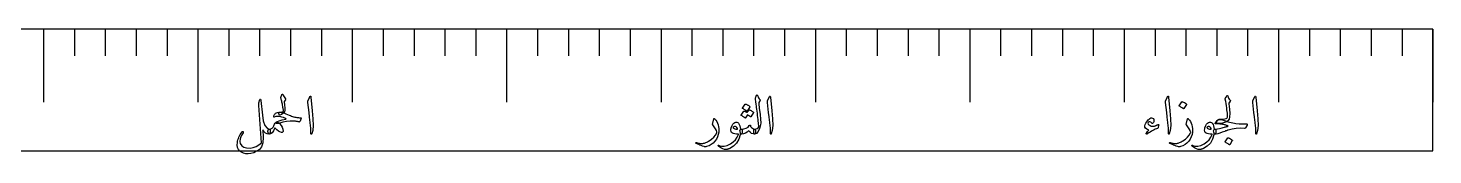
# Model space of a CAD drawing. Header units: millimetres. Extents: x 0 to 128, y 0 to 6.
# Drawn here: x 63.4 to 128.2, y -0.1 to 5.6 of the extents above; entities that cross this region are included whole.
import ezdxf

# ---------------------------------------------------------------- set-up
doc = ezdxf.new("R2010")
doc.units = ezdxf.units.MM
for name, color, linetype in [('CUT_OUTER', 1, 'Continuous'), ('ENGRAVE', 7, 'Continuous'), ('ENGRAVE_FINE', 8, 'Continuous'), ('TEXT', 5, 'Continuous')]:
    doc.layers.add(name, color=color, linetype=linetype)

msp = doc.modelspace()

# ---------------------------------------------------------------- linework, layer by layer
at = {"layer": 'CUT_OUTER'}
msp.add_lwpolyline([(0, 0), (128.177, 0), (128.177, 5.6), (0, 5.6)], close=True, dxfattribs=at)
at = {"layer": 'ENGRAVE'}
for points in [[(64.0885, 5.6), (64.0885, 2.24)], [(71.2094, 5.6), (71.2094, 2.24)], [(78.3304, 5.6), (78.3304, 2.24)], [(85.4513, 5.6), (85.4513, 2.24)], [(92.5723, 5.6), (92.5723, 2.24)], [(99.6932, 5.6), (99.6932, 2.24)], [(106.8142, 5.6), (106.8142, 2.24)], [(113.9351, 5.6), (113.9351, 2.24)], [(121.056, 5.6), (121.056, 2.24)], [(128.177, 5.6), (128.177, 2.24)]]:
    msp.add_lwpolyline(points, dxfattribs=at)
at = {"layer": 'ENGRAVE_FINE'}
for points in [[(65.5127, 5.6), (65.5127, 4.368)], [(66.9369, 5.6), (66.9369, 4.368)], [(68.3611, 5.6), (68.3611, 4.368)], [(69.7852, 5.6), (69.7852, 4.368)], [(72.6336, 5.6), (72.6336, 4.368)], [(74.0578, 5.6), (74.0578, 4.368)], [(75.482, 5.6), (75.482, 4.368)], [(76.9062, 5.6), (76.9062, 4.368)], [(79.7546, 5.6), (79.7546, 4.368)], [(81.1788, 5.6), (81.1788, 4.368)], [(82.6029, 5.6), (82.6029, 4.368)], [(84.0271, 5.6), (84.0271, 4.368)], [(86.8755, 5.6), (86.8755, 4.368)], [(88.2997, 5.6), (88.2997, 4.368)], [(89.7239, 5.6), (89.7239, 4.368)], [(91.1481, 5.6), (91.1481, 4.368)], [(93.9965, 5.6), (93.9965, 4.368)], [(95.4206, 5.6), (95.4206, 4.368)], [(96.8448, 5.6), (96.8448, 4.368)], [(98.269, 5.6), (98.269, 4.368)], [(101.1174, 5.6), (101.1174, 4.368)], [(102.5416, 5.6), (102.5416, 4.368)], [(103.9658, 5.6), (103.9658, 4.368)], [(105.39, 5.6), (105.39, 4.368)], [(108.2383, 5.6), (108.2383, 4.368)], [(109.6625, 5.6), (109.6625, 4.368)], [(111.0867, 5.6), (111.0867, 4.368)], [(112.5109, 5.6), (112.5109, 4.368)], [(115.3593, 5.6), (115.3593, 4.368)], [(116.7835, 5.6), (116.7835, 4.368)], [(118.2077, 5.6), (118.2077, 4.368)], [(119.6318, 5.6), (119.6318, 4.368)], [(122.4802, 5.6), (122.4802, 4.368)], [(123.9044, 5.6), (123.9044, 4.368)], [(125.3286, 5.6), (125.3286, 4.368)], [(126.7528, 5.6), (126.7528, 4.368)]]:
    msp.add_lwpolyline(points, dxfattribs=at)
at = {"layer": 'TEXT'}
for points in [[(75.0645, 2.5345), (75.0694, 2.5454), (75.0737, 2.5553), (75.0776, 2.5643), (75.081, 2.5724), (75.0839, 2.5793), (75.0864, 2.585), (75.0883, 2.5895), (75.0898, 2.5926), (75.0939, 2.5982), (75.0987, 2.6021), (75.1041, 2.6045), (75.1101, 2.6053), (75.1159, 2.6045), (75.1208, 2.6021), (75.1248, 2.5982), (75.1278, 2.5926), (75.1524, 2.5348), (75.1809, 2.4826), (75.2131, 2.4361), (75.2492, 2.3954), (75.2567, 2.3848), (75.2593, 2.3732), (75.2567, 2.3607), (75.2492, 2.3473), (75.1859, 2.2613), (75.2112, 2.0969), (75.2237, 1.9708), (75.2232, 1.8706), (75.2098, 1.7963), (75.1834, 1.7479), (75.1561, 1.7241), (75.1145, 1.698), (75.0587, 1.6697), (74.9887, 1.6392), (74.9498, 1.6921), (74.9419, 1.7321), (74.965, 1.7591), (75.019, 1.7732), (75.06, 1.7789), (75.0968, 1.7859), (75.1295, 1.7941), (75.1581, 1.8036), (75.1587, 1.8149), (75.1578, 1.8311), (75.1555, 1.8522), (75.1518, 1.8782), (75.1468, 1.9092), (75.1407, 1.9455), (75.1335, 1.987), (75.1252, 2.0337), (75.1152, 2.0913), (75.1053, 2.1453), (75.0956, 2.1956), (75.086, 2.2423), (75.0765, 2.2856), (75.0668, 2.3255), (75.0569, 2.3621), (75.0468, 2.3954), (75.0396, 2.4219), (75.0355, 2.4434), (75.0345, 2.4598), (75.0367, 2.4712), (75.0423, 2.4818), (75.0487, 2.4959), (75.0562, 2.5134), (75.0645, 2.5345)], [(74.1819, 1.6417), (74.227, 1.3698), (74.3014, 1.1688), (74.4053, 1.0385), (74.5385, 0.9791), (74.547, 0.9665), (74.5499, 0.9412), (74.547, 0.9032), (74.5385, 0.8526), (74.53, 0.8128), (74.5195, 0.7844), (74.5072, 0.7673), (74.493, 0.7616), (74.4067, 0.7742), (74.3299, 0.8122), (74.2625, 0.8754), (74.2047, 0.9639), (74.2181, 0.6288), (74.1977, 0.3671), (74.1435, 0.1787), (74.0555, 0.0636), (73.9157, -0.0273), (73.7823, -0.0926), (73.6552, -0.1323), (73.5345, -0.1463), (73.4139, -0.1398), (73.3075, -0.1153), (73.2153, -0.0728), (73.1374, -0.0123), (73.0775, 0.0639), (73.0394, 0.1534), (73.0231, 0.2561), (73.0287, 0.3721), (73.0398, 0.4341), (73.0555, 0.4961), (73.0758, 0.558), (73.1007, 0.62), (73.1304, 0.6819), (73.1649, 0.7439), (73.2044, 0.8059), (73.2487, 0.8678), (73.2553, 0.8745), (73.2626, 0.8792), (73.2705, 0.882), (73.279, 0.883), (73.2862, 0.882), (73.2923, 0.8792), (73.2975, 0.8745), (73.3018, 0.8678), (73.3042, 0.8598), (73.3037, 0.8507), (73.3004, 0.8408), (73.2942, 0.8299), (73.2074, 0.6799), (73.157, 0.546), (73.1429, 0.4282), (73.1652, 0.3266), (73.2305, 0.2284), (73.3277, 0.1616), (73.4569, 0.126), (73.6179, 0.1218), (73.7605, 0.1445), (73.8949, 0.1926), (74.021, 0.2659), (74.1389, 0.3645), (74.0175, 2.0843), (74.0148, 2.1254), (74.0144, 2.1602), (74.0161, 2.1886), (74.02, 2.2107), (74.0681, 2.3625), (74.0864, 2.3754), (74.101, 2.3713), (74.1117, 2.3501), (74.1187, 2.3119)], [(76.3543, 2.4561), (76.3785, 2.5028), (76.398, 2.5193), (76.4127, 2.5054), (76.4226, 2.4611), (76.4808, 1.8415), (76.5154, 1.4612), (76.5232, 1.1574), (76.504, 0.9301), (76.458, 0.7793), (76.4497, 0.767), (76.4422, 0.7603), (76.4357, 0.7594), (76.4302, 0.7641), (76.4258, 0.7716), (76.4226, 0.7812), (76.4207, 0.7931), (76.4201, 0.8071), (76.4201, 0.9167), (76.415, 1.0328), (76.4049, 1.1557), (76.3898, 1.2851), (76.3864, 1.3189), (76.3765, 1.4103), (76.3599, 1.5592), (76.3366, 1.7656), (76.281, 2.2234), (76.2797, 2.2477), (76.281, 2.2702), (76.2848, 2.2907), (76.2911, 2.3094)], [(96.4565, 2.1425), (96.4596, 2.1456), (96.464, 2.1475), (96.4697, 2.1481), (96.4767, 2.1475), (96.5016, 2.1382), (96.5257, 2.1279), (96.549, 2.1167), (96.5715, 2.1045), (96.5934, 2.0912), (96.6148, 2.0767), (96.6358, 2.0609), (96.6562, 2.0438), (96.6613, 2.0377), (96.6638, 2.0318), (96.6638, 2.0263), (96.6613, 2.0211), (96.5399, 1.8289), (96.5355, 1.8254), (96.5298, 1.8251), (96.5228, 1.8279), (96.5146, 1.8339), (96.5075, 1.839), (96.4963, 1.8466), (96.481, 1.8567), (96.4615, 1.8693), (96.4376, 1.8845), (96.409, 1.9022), (96.3757, 1.9224), (96.3376, 1.9452), (96.3325, 1.949), (96.33, 1.9528), (96.33, 1.9566), (96.3325, 1.9604)], [(96.9269, 2.4308), (96.9439, 2.472), (96.9572, 2.5047), (96.9667, 2.5289), (96.9724, 2.5446), (96.9768, 2.5545), (96.9825, 2.5616), (96.9894, 2.5659), (96.9977, 2.5673), (97.007, 2.5657), (97.0147, 2.561), (97.0209, 2.5531), (97.0255, 2.542), (97.0465, 2.4878), (97.0716, 2.439), (97.1009, 2.3955), (97.1342, 2.3574), (97.1436, 2.3452), (97.1462, 2.3315), (97.1423, 2.3162), (97.1317, 2.2993), (97.0761, 2.2209), (97.0799, 2.1858), (97.0837, 2.1513), (97.0874, 2.1175), (97.0912, 2.0843), (97.095, 2.0517), (97.0988, 2.0198), (97.1026, 1.9885), (97.1064, 1.9578), (97.1413, 1.6739), (97.1627, 1.452), (97.1704, 1.2921), (97.1646, 1.1941), (97.1168, 1.0162), (97.0546, 0.8849), (96.9777, 0.8), (96.8864, 0.7616), (96.8839, 0.7616), (96.8813, 0.7616), (96.8788, 0.7616), (96.8763, 0.7616), (96.8613, 0.7758), (96.8516, 0.8084), (96.8473, 0.8593), (96.8485, 0.9285), (96.8508, 0.9541), (96.8579, 0.9728), (96.8698, 0.9845), (96.8864, 0.9892), (96.9506, 1.002), (97.004, 1.0253), (97.0467, 1.0589), (97.0786, 1.103), (97.0765, 1.156), (97.0726, 1.2162), (97.067, 1.2837), (97.0596, 1.3585), (97.0507, 1.4402), (97.0403, 1.5285), (97.0286, 1.6235), (97.0154, 1.7252), (97.0032, 1.8251), (96.992, 1.9148), (96.9817, 1.9945), (96.9724, 2.0641), (96.9643, 2.1235), (96.9578, 2.1728), (96.9529, 2.212), (96.9496, 2.2411), (96.9243, 2.3852), (96.9235, 2.3995), (96.9237, 2.4118), (96.9248, 2.4222), (96.9269, 2.4308)], [(97.5541, 2.4561), (97.5782, 2.5028), (97.5977, 2.5193), (97.6124, 2.5054), (97.6223, 2.4611), (97.6805, 1.8415), (97.7151, 1.4612), (97.7229, 1.1574), (97.7037, 0.9301), (97.6577, 0.7793), (97.6494, 0.767), (97.6419, 0.7603), (97.6355, 0.7594), (97.6299, 0.7641), (97.6255, 0.7716), (97.6223, 0.7812), (97.6204, 0.7931), (97.6198, 0.8071), (97.6198, 0.9167), (97.6147, 1.0328), (97.6046, 1.1557), (97.5895, 1.2851), (97.5861, 1.3189), (97.5762, 1.4103), (97.5596, 1.5592), (97.5363, 1.7656), (97.4807, 2.2234), (97.4794, 2.2477), (97.4807, 2.2702), (97.4845, 2.2907), (97.4908, 2.3094)], [(115.9149, 2.4561), (115.9391, 2.5028), (115.9585, 2.5193), (115.9732, 2.5054), (115.9832, 2.4611), (116.0414, 1.8415), (116.076, 1.4612), (116.0837, 1.1574), (116.0646, 0.9301), (116.0186, 0.7793), (116.0102, 0.767), (116.0028, 0.7603), (115.9963, 0.7594), (115.9908, 0.7641), (115.9864, 0.7716), (115.9832, 0.7812), (115.9813, 0.7931), (115.9807, 0.8071), (115.9807, 0.9167), (115.9756, 1.0328), (115.9655, 1.1557), (115.9503, 1.2851), (115.947, 1.3189), (115.937, 1.4103), (115.9205, 1.5592), (115.8972, 1.7656), (115.8416, 2.2234), (115.8403, 2.2477), (115.8416, 2.2702), (115.8454, 2.2907), (115.8517, 2.3094)], [(116.6028, 2.2537), (116.606, 2.2569), (116.6104, 2.2588), (116.6161, 2.2594), (116.623, 2.2588), (116.6722, 2.2389), (116.7185, 2.2145), (116.762, 2.1858), (116.8026, 2.1526), (116.8066, 2.1475), (116.8083, 2.1425), (116.8078, 2.1374), (116.8051, 2.1323), (116.6863, 1.9401), (116.6818, 1.9355), (116.6762, 1.9344), (116.6692, 1.9368), (116.661, 1.9427), (116.6539, 1.9477), (116.6426, 1.9553), (116.6273, 1.9654), (116.6079, 1.9781), (116.584, 1.9932), (116.5554, 2.0109), (116.522, 2.0312), (116.484, 2.0539), (116.4789, 2.0577), (116.4764, 2.0615), (116.4764, 2.0653), (116.4789, 2.0691)], [(118.707, 1.5759), (118.7014, 1.6487), (118.6946, 1.7252), (118.6868, 1.8055), (118.6779, 1.8895), (118.6677, 1.9777), (118.6561, 2.0704), (118.643, 2.1674), (118.6286, 2.2689), (118.5982, 2.3726), (118.5979, 2.3862), (118.5995, 2.3991), (118.603, 2.4115), (118.6083, 2.4232), (118.6116, 2.4292), (118.6162, 2.4371), (118.6223, 2.4469), (118.6298, 2.4586), (118.6386, 2.4723), (118.6485, 2.4883), (118.6595, 2.5065), (118.6716, 2.5269), (118.6758, 2.5335), (118.681, 2.5382), (118.6872, 2.5411), (118.6943, 2.542), (118.7002, 2.5408), (118.7051, 2.537), (118.709, 2.5307), (118.712, 2.5218), (118.7294, 2.472), (118.7538, 2.4238), (118.7851, 2.3772), (118.8233, 2.3321), (118.8329, 2.3195), (118.8366, 2.3068), (118.8342, 2.2942), (118.8258, 2.2815), (118.7727, 2.2082), (118.7685, 2.1992), (118.7658, 2.1873), (118.7647, 2.1726), (118.7651, 2.1551), (118.7933, 1.9076), (118.8043, 1.7087), (118.7983, 1.5586), (118.7753, 1.4571), (118.7174, 1.3747), (118.6172, 1.3123), (118.4746, 1.2698), (118.2897, 1.2472), (118.2211, 1.251), (118.1873, 1.2725), (118.1882, 1.3117), (118.2239, 1.3686), (118.2302, 1.3761), (118.2363, 1.3834), (118.2422, 1.3906), (118.248, 1.3977), (118.2536, 1.4045), (118.259, 1.4112), (118.2643, 1.4178), (118.2694, 1.4242), (118.2821, 1.4364), (118.2973, 1.4451), (118.315, 1.4503), (118.3352, 1.452), (118.4259, 1.4549), (118.5059, 1.4609), (118.5751, 1.47), (118.6336, 1.4824), (118.6667, 1.4949), (118.6899, 1.5146), (118.7033, 1.5416), (118.707, 1.5759)], [(119.9411, 2.4561), (119.9653, 2.5028), (119.9848, 2.5193), (119.9995, 2.5054), (120.0094, 2.4611), (120.0676, 1.8415), (120.1022, 1.4612), (120.11, 1.1574), (120.0908, 0.9301), (120.0448, 0.7793), (120.0365, 0.767), (120.029, 0.7603), (120.0225, 0.7594), (120.017, 0.7641), (120.0126, 0.7716), (120.0094, 0.7812), (120.0075, 0.7931), (120.0069, 0.8071), (120.0069, 0.9167), (120.0018, 1.0328), (119.9917, 1.1557), (119.9765, 1.2851), (119.9732, 1.3189), (119.9633, 1.4103), (119.9467, 1.5592), (119.9234, 1.7656), (119.8678, 2.2234), (119.8665, 2.2477), (119.8678, 2.2702), (119.8716, 2.2907), (119.8779, 2.3094)], [(74.8344, 1.323), (74.8685, 1.3199), (74.9027, 1.3079), (74.9368, 1.287), (74.971, 1.2573), (75.0497, 1.1681), (75.1037, 1.0777), (75.1331, 0.9861), (75.1379, 0.8931), (75.1314, 0.8664), (75.117, 0.8495), (75.0947, 0.8424), (75.0645, 0.8451), (74.9923, 0.8659), (74.9223, 0.9032), (74.8545, 0.957), (74.7889, 1.0271), (74.7743, 1.0407), (74.7611, 1.0436), (74.749, 1.0357), (74.7383, 1.017), (74.6887, 0.91), (74.6308, 0.8318), (74.5647, 0.7823), (74.4904, 0.7616), (74.4829, 0.7638), (74.4753, 0.7705), (74.4677, 0.7815), (74.4601, 0.797), (74.4459, 0.8428), (74.4386, 0.8843), (74.4383, 0.9212), (74.4449, 0.9538), (74.4516, 0.9665), (74.4614, 0.9766), (74.4743, 0.9842), (74.4904, 0.9892), (74.5662, 1.0087), (74.6289, 1.0417), (74.6787, 1.0883), (74.7155, 1.1485), (74.7486, 1.2164), (74.7794, 1.268), (74.808, 1.3036), (74.8344, 1.323)], [(74.7079, 1.5684), (74.7163, 1.6069), (74.7288, 1.6417), (74.7454, 1.6727), (74.7661, 1.6999), (74.796, 1.7241), (74.835, 1.7435), (74.8832, 1.7582), (74.9406, 1.7682), (74.9719, 1.7709), (75.0026, 1.7716), (75.0326, 1.7703), (75.062, 1.7669), (75.0908, 1.7618), (75.1189, 1.7552), (75.1464, 1.7472), (75.1733, 1.7378), (75.2646, 1.7007), (75.3462, 1.6679), (75.4182, 1.6394), (75.4806, 1.6151), (75.5334, 1.5952), (75.577, 1.5794), (75.6112, 1.568), (75.6361, 1.5608), (75.6834, 1.5513), (75.729, 1.5431), (75.7731, 1.5361), (75.8157, 1.5304), (75.8561, 1.5257), (75.8941, 1.5216), (75.9295, 1.5181), (75.9623, 1.5153), (75.9676, 1.5138), (75.9706, 1.5096), (75.9714, 1.5024), (75.9699, 1.4925), (75.959, 1.4492), (75.944, 1.4078), (75.9249, 1.3683), (75.9016, 1.3306), (75.8974, 1.3264), (75.8922, 1.3237), (75.886, 1.3226), (75.8789, 1.323), (75.8417, 1.3315), (75.8059, 1.3392), (75.7715, 1.346), (75.7385, 1.3521), (75.7071, 1.3573), (75.6775, 1.3613), (75.6496, 1.3642), (75.6235, 1.366), (75.4662, 1.3679), (75.3004, 1.3509), (75.126, 1.3148), (74.9431, 1.2598), (74.9115, 1.2513), (74.8824, 1.2484), (74.8559, 1.2513), (74.8319, 1.2598), (74.8142, 1.2718), (74.8066, 1.2851), (74.8091, 1.2997), (74.8218, 1.3155), (74.8738, 1.3472), (74.964, 1.3818), (75.0925, 1.4193), (75.2593, 1.4596), (75.2659, 1.4621), (75.2707, 1.4647), (75.2735, 1.4672), (75.2744, 1.4697), (75.2612, 1.4841), (75.2239, 1.502), (75.1625, 1.5233), (75.0772, 1.5481), (74.9811, 1.5692), (74.89, 1.5766), (74.804, 1.5704), (74.7231, 1.5507), (74.7155, 1.5489), (74.7105, 1.5513), (74.7079, 1.5578), (74.7079, 1.5684)], [(95.0098, 1.4672), (95.0113, 1.4718), (95.013, 1.4754), (95.0151, 1.4781), (95.0174, 1.4798), (95.0245, 1.4805), (95.0332, 1.4773), (95.0435, 1.4704), (95.0554, 1.4596), (95.1015, 1.4048), (95.1414, 1.3414), (95.1749, 1.2695), (95.2021, 1.189), (95.2232, 1.1024), (95.2362, 1.017), (95.2409, 0.9329), (95.2375, 0.8501), (95.215, 0.7411), (95.178, 0.6364), (95.1265, 0.5362), (95.0604, 0.4404), (94.9814, 0.3536), (94.891, 0.283), (94.7892, 0.2284), (94.676, 0.19), (94.6457, 0.1836), (94.6153, 0.1818), (94.585, 0.1848), (94.5546, 0.1926), (94.4847, 0.217), (94.4215, 0.2397), (94.3652, 0.2606), (94.3156, 0.2798), (94.273, 0.2973), (94.2375, 0.313), (94.2092, 0.327), (94.1879, 0.3393), (94.1835, 0.343), (94.1803, 0.3468), (94.1784, 0.3506), (94.1778, 0.3544), (94.1783, 0.3593), (94.1797, 0.3639), (94.1821, 0.3682), (94.1854, 0.3721), (94.1896, 0.3751), (94.1949, 0.3766), (94.201, 0.3764), (94.2081, 0.3747), (94.2515, 0.363), (94.2929, 0.3535), (94.3324, 0.346), (94.37, 0.3405), (94.406, 0.3371), (94.4408, 0.3358), (94.4743, 0.3365), (94.5066, 0.3393), (94.5387, 0.3444), (94.572, 0.3522), (94.6064, 0.3627), (94.6419, 0.3759), (94.6785, 0.392), (94.7162, 0.411), (94.755, 0.4331), (94.7949, 0.4581), (94.9069, 0.5387), (95.0029, 0.6263), (95.0827, 0.7208), (95.1464, 0.8223), (95.1505, 0.8305), (95.1527, 0.84), (95.1531, 0.8507), (95.1515, 0.8628), (95.1249, 0.9337), (95.0832, 1.0126), (95.0263, 1.0994), (94.9542, 1.1941), (94.951, 1.2001), (94.9491, 1.2054), (94.9485, 1.2102), (94.9491, 1.2143)], [(96.2187, 0.7338), (96.1594, 0.5256), (96.06, 0.3513), (95.9205, 0.2107), (95.7407, 0.1041), (95.7156, 0.0932), (95.6908, 0.0835), (95.6663, 0.0749), (95.6421, 0.0674), (95.6184, 0.0611), (95.5953, 0.0563), (95.5729, 0.0529), (95.5511, 0.0509), (95.4967, 0.0587), (95.4246, 0.087), (95.3348, 0.1358), (95.2273, 0.2052), (95.2158, 0.2152), (95.209, 0.2248), (95.207, 0.2341), (95.2096, 0.2431), (95.2156, 0.2501), (95.2235, 0.2533), (95.2333, 0.2526), (95.245, 0.2482), (95.3568, 0.212), (95.4821, 0.2122), (95.6211, 0.2487), (95.7736, 0.3215), (95.8982, 0.4061), (96.0012, 0.5055), (96.0828, 0.6198), (96.1429, 0.749), (96.1424, 0.7535), (96.141, 0.7572), (96.1386, 0.7599), (96.1353, 0.7616), (96.0482, 0.7667), (95.974, 0.7768), (95.9129, 0.7919), (95.8647, 0.8122), (95.8274, 0.8435), (95.804, 0.8868), (95.7945, 0.9421), (95.7989, 1.0094), (95.8003, 1.0184), (95.8021, 1.0275), (95.8041, 1.0367), (95.8065, 1.0461), (95.8092, 1.0558), (95.8122, 1.066), (95.8155, 1.0767), (95.8191, 1.0878), (95.8489, 1.1601), (95.8849, 1.22), (95.9273, 1.2676), (95.9759, 1.3028), (96.0257, 1.3221), (96.0714, 1.3218), (96.113, 1.3019), (96.1504, 1.2623), (96.1832, 1.2073), (96.208, 1.1435), (96.2249, 1.0708), (96.2339, 0.9892), (96.2389, 0.9893), (96.2437, 0.9895), (96.2484, 0.9899), (96.2529, 0.9905), (96.2574, 0.991), (96.262, 0.9914), (96.2669, 0.9917), (96.2718, 0.9917), (96.2889, 0.9881), (96.3022, 0.9772), (96.3117, 0.959), (96.3174, 0.9336), (96.3197, 0.9056), (96.3193, 0.8773), (96.3159, 0.8487), (96.3098, 0.8198), (96.3017, 0.7943), (96.2927, 0.7761), (96.2827, 0.7652), (96.2718, 0.7616), (96.2238, 0.7616), (96.2235, 0.757), (96.2225, 0.7509), (96.2209, 0.7431), (96.2187, 0.7338)], [(96.631, 1.8794), (96.6341, 1.8826), (96.6385, 1.8845), (96.6442, 1.8851), (96.6512, 1.8845), (96.6761, 1.8752), (96.7002, 1.8649), (96.7235, 1.8537), (96.746, 1.8415), (96.7679, 1.8282), (96.7893, 1.8137), (96.8103, 1.7979), (96.8307, 1.7808), (96.8347, 1.7756), (96.8364, 1.7701), (96.836, 1.7642), (96.8333, 1.758), (96.7119, 1.5658), (96.7086, 1.5633), (96.7037, 1.5633), (96.6972, 1.5658), (96.6891, 1.5709), (96.6838, 1.5744), (96.6755, 1.5797), (96.6642, 1.587), (96.6499, 1.5962), (96.6326, 1.6071), (96.6123, 1.6196), (96.589, 1.6336), (96.5627, 1.6493), (96.4742, 1.5077), (96.4697, 1.5042), (96.464, 1.5039), (96.4571, 1.5067), (96.4489, 1.5127), (96.4418, 1.5178), (96.4305, 1.5254), (96.4152, 1.5355), (96.3958, 1.5481), (96.3719, 1.5633), (96.3433, 1.581), (96.3099, 1.6012), (96.2718, 1.624), (96.2679, 1.6278), (96.2661, 1.6316), (96.2666, 1.6354), (96.2693, 1.6392), (96.3932, 1.8213), (96.3964, 1.8244), (96.4008, 1.8263), (96.4065, 1.827), (96.4135, 1.8263), (96.4311, 1.8198), (96.4485, 1.8127), (96.4659, 1.8052), (96.483, 1.7972), (96.4998, 1.7886), (96.5162, 1.7792), (96.5321, 1.769), (96.5475, 1.758)], [(115.5052, 1.0777), (115.4984, 1.0603), (115.4907, 1.0461), (115.482, 1.0351), (115.4723, 1.0271), (115.4241, 1.0088), (115.3728, 0.9867), (115.3185, 0.9608), (115.2612, 0.931), (115.2009, 0.8974), (115.1376, 0.8596), (115.0713, 0.8177), (115.0019, 0.7717), (114.9899, 0.766), (114.9792, 0.7641), (114.9697, 0.766), (114.9615, 0.7717), (114.9593, 0.7741), (114.9577, 0.7761), (114.9567, 0.7779), (114.9564, 0.7793), (114.9553, 0.8068), (114.9748, 0.8438), (115.0147, 0.8903), (115.0753, 0.9462), (114.9857, 0.9872), (114.9242, 1.0341), (114.8908, 1.0871), (114.8856, 1.146), (114.8992, 1.2009), (114.9299, 1.2642), (114.9776, 1.3362), (115.0424, 1.4166), (115.0849, 1.4598), (115.124, 1.4906), (115.1595, 1.5091), (115.1916, 1.5153), (115.2473, 1.5064), (115.2852, 1.4798), (115.3054, 1.4356), (115.308, 1.3736), (115.3049, 1.3505), (115.2985, 1.3268), (115.2885, 1.3025), (115.2751, 1.2775), (115.2607, 1.2587), (115.2454, 1.2503), (115.2291, 1.2524), (115.2118, 1.2649), (115.1589, 1.308), (115.1138, 1.3287), (115.0767, 1.327), (115.0475, 1.3028), (115.0332, 1.2642), (115.0437, 1.2269), (115.0788, 1.1909), (115.1385, 1.1561), (115.1843, 1.1387), (115.2333, 1.1296), (115.2855, 1.1286), (115.3408, 1.1359), (115.359, 1.1408), (115.3781, 1.1479), (115.3982, 1.1572), (115.4192, 1.1688), (115.4305, 1.1749), (115.4414, 1.1805), (115.4519, 1.1856), (115.4622, 1.1903), (115.472, 1.1943), (115.4812, 1.1975), (115.4897, 1.2), (115.4976, 1.2017), (115.5174, 1.2009), (115.5286, 1.1909), (115.5313, 1.1718), (115.5254, 1.1435)], [(116.8608, 1.4672), (116.8622, 1.4718), (116.8639, 1.4754), (116.866, 1.4781), (116.8684, 1.4798), (116.8755, 1.4805), (116.8842, 1.4773), (116.8944, 1.4704), (116.9063, 1.4596), (116.9525, 1.4048), (116.9923, 1.3414), (117.0258, 1.2695), (117.053, 1.189), (117.0742, 1.1024), (117.0871, 1.017), (117.0919, 0.9329), (117.0884, 0.8501), (117.0659, 0.7411), (117.029, 0.6364), (116.9774, 0.5362), (116.9114, 0.4404), (116.8323, 0.3536), (116.7419, 0.283), (116.6401, 0.2284), (116.5269, 0.19), (116.4966, 0.1836), (116.4662, 0.1818), (116.4359, 0.1848), (116.4056, 0.1926), (116.3356, 0.217), (116.2725, 0.2397), (116.2161, 0.2606), (116.1666, 0.2798), (116.124, 0.2973), (116.0885, 0.313), (116.0601, 0.327), (116.0388, 0.3393), (116.0344, 0.343), (116.0313, 0.3468), (116.0294, 0.3506), (116.0287, 0.3544), (116.0292, 0.3593), (116.0306, 0.3639), (116.033, 0.3682), (116.0363, 0.3721), (116.0406, 0.3751), (116.0458, 0.3766), (116.052, 0.3764), (116.0591, 0.3747), (116.1024, 0.363), (116.1438, 0.3535), (116.1833, 0.346), (116.2209, 0.3405), (116.257, 0.3371), (116.2917, 0.3358), (116.3253, 0.3365), (116.3575, 0.3393), (116.3897, 0.3444), (116.4229, 0.3522), (116.4573, 0.3627), (116.4928, 0.3759), (116.5294, 0.392), (116.5671, 0.411), (116.6059, 0.4331), (116.6458, 0.4581), (116.7579, 0.5387), (116.8538, 0.6263), (116.9336, 0.7208), (116.9973, 0.8223), (117.0015, 0.8305), (117.0037, 0.84), (117.004, 0.8507), (117.0024, 0.8628), (116.9758, 0.9337), (116.9341, 1.0126), (116.8772, 1.0994), (116.8051, 1.1941), (116.802, 1.2001), (116.8001, 1.2054), (116.7994, 1.2102), (116.8001, 1.2143)], [(118.0697, 0.7338), (118.0104, 0.5256), (117.911, 0.3513), (117.7714, 0.2107), (117.5917, 0.1041), (117.5665, 0.0932), (117.5417, 0.0835), (117.5172, 0.0749), (117.493, 0.0674), (117.4693, 0.0611), (117.4462, 0.0563), (117.4238, 0.0529), (117.402, 0.0509), (117.3476, 0.0587), (117.2755, 0.087), (117.1858, 0.1358), (117.0783, 0.2052), (117.0667, 0.2152), (117.0599, 0.2248), (117.0579, 0.2341), (117.0606, 0.2431), (117.0666, 0.2501), (117.0745, 0.2533), (117.0843, 0.2526), (117.096, 0.2482), (117.2077, 0.212), (117.3331, 0.2122), (117.472, 0.2487), (117.6245, 0.3215), (117.7491, 0.4061), (117.8522, 0.5055), (117.9337, 0.6198), (117.9938, 0.749), (117.9933, 0.7535), (117.9919, 0.7572), (117.9895, 0.7599), (117.9862, 0.7616), (117.8991, 0.7667), (117.825, 0.7768), (117.7638, 0.7919), (117.7156, 0.8122), (117.6783, 0.8435), (117.6549, 0.8868), (117.6454, 0.9421), (117.6498, 1.0094), (117.6513, 1.0184), (117.653, 1.0275), (117.6551, 1.0367), (117.6574, 1.0461), (117.6601, 1.0558), (117.6631, 1.066), (117.6664, 1.0767), (117.6701, 1.0878), (117.6998, 1.1601), (117.7358, 1.22), (117.7782, 1.2676), (117.8269, 1.3028), (117.8767, 1.3221), (117.9223, 1.3218), (117.9639, 1.3019), (118.0014, 1.2623), (118.0341, 1.2073), (118.0589, 1.1435), (118.0758, 1.0708), (118.0848, 0.9892), (118.0898, 0.9893), (118.0946, 0.9895), (118.0993, 0.9899), (118.1038, 0.9905), (118.1083, 0.991), (118.113, 0.9914), (118.1178, 0.9917), (118.1228, 0.9917), (118.1398, 0.9881), (118.1531, 0.9772), (118.1626, 0.959), (118.1683, 0.9336), (118.1707, 0.9056), (118.1702, 0.8773), (118.1669, 0.8487), (118.1607, 0.8198), (118.1526, 0.7943), (118.1436, 0.7761), (118.1337, 0.7652), (118.1228, 0.7616), (118.0747, 0.7616), (118.0744, 0.757), (118.0734, 0.7509), (118.0719, 0.7431), (118.0697, 0.7338)], [(118.5426, 1.3939), (118.6033, 1.3708), (118.6665, 1.3496), (118.7323, 1.3303), (118.8005, 1.3129), (118.871, 1.2973), (118.9434, 1.2832), (119.0177, 1.2707), (119.0939, 1.2598), (119.2411, 1.2423), (119.3715, 1.2326), (119.4851, 1.2309), (119.582, 1.2371), (119.5924, 1.2371), (119.601, 1.2345), (119.6076, 1.2295), (119.6124, 1.2219), (119.6151, 1.2129), (119.6155, 1.2035), (119.6138, 1.1939), (119.6098, 1.1839), (119.534, 1.0499), (119.5265, 1.0392), (119.5169, 1.0322), (119.505, 1.029), (119.491, 1.0297), (119.2891, 1.0332), (119.0958, 1.0208), (118.911, 0.9927), (118.7348, 0.9487), (118.725, 0.9461), (118.7082, 0.9408), (118.6845, 0.9329), (118.6539, 0.9222), (118.6162, 0.9088), (118.5717, 0.8928), (118.5201, 0.8741), (118.4617, 0.8526), (118.3483, 0.8128), (118.2536, 0.7844), (118.1776, 0.7673), (118.1202, 0.7616), (118.1057, 0.767), (118.0924, 0.7831), (118.0804, 0.81), (118.0697, 0.8476), (118.0635, 0.9086), (118.0703, 0.9525), (118.09, 0.9794), (118.1228, 0.9892), (118.1726, 0.9943), (118.2435, 1.0069), (118.3357, 1.0271), (118.449, 1.055), (118.5062, 1.0693), (118.5562, 1.0818), (118.5991, 1.0927), (118.6349, 1.1018), (118.6634, 1.1091), (118.6845, 1.1147), (118.6982, 1.1186), (118.7044, 1.1207), (118.7068, 1.1219), (118.7089, 1.1229), (118.7106, 1.1238), (118.712, 1.1245), (118.7133, 1.1251), (118.7146, 1.1255), (118.7158, 1.1257), (118.7171, 1.1258), (118.7248, 1.1296), (118.7278, 1.1334), (118.7261, 1.1372), (118.7196, 1.141), (118.691, 1.1543), (118.6608, 1.1666), (118.629, 1.1777), (118.5957, 1.1877), (118.5608, 1.1968), (118.5242, 1.2051), (118.4862, 1.2126), (118.4465, 1.2194), (118.4075, 1.2252), (118.369, 1.2301), (118.331, 1.2341), (118.2935, 1.2371), (118.2567, 1.239), (118.2211, 1.2396), (118.1865, 1.239), (118.1531, 1.2371), (118.1444, 1.2382), (118.1386, 1.2415), (118.1356, 1.247), (118.1354, 1.2548), (118.1397, 1.2685), (118.1449, 1.2819), (118.1511, 1.2951), (118.1582, 1.3079), (118.1661, 1.3207), (118.1746, 1.3338), (118.1838, 1.3472), (118.1936, 1.361), (118.2151, 1.3871), (118.2366, 1.4071), (118.2581, 1.4212), (118.2796, 1.4293), (118.3339, 1.4365), (118.3959, 1.4331), (118.4654, 1.4188), (118.5426, 1.3939)], [(96.0973, 1.017), (96.0708, 1.0633), (96.0417, 1.0961), (96.0101, 1.1152), (95.9759, 1.1207), (95.9555, 1.1153), (95.9374, 1.1068), (95.9214, 1.0951), (95.9077, 1.0803), (95.9032, 1.0724), (95.9026, 1.0638), (95.9058, 1.0547), (95.9127, 1.0449), (95.9388, 1.0219), (95.9766, 1.0063), (96.026, 0.9979), (96.0872, 0.9968), (96.0935, 0.9981), (96.0973, 1.0019), (96.0986, 1.0082), (96.0973, 1.017)], [(96.8864, 0.9892), (96.9065, 0.9827), (96.9212, 0.9759), (96.9305, 0.9688), (96.9344, 0.9614), (96.9363, 0.95), (96.937, 0.9361), (96.9363, 0.9197), (96.9344, 0.9007), (96.9248, 0.8398), (96.9136, 0.7964), (96.9008, 0.7703), (96.8864, 0.7616), (96.8181, 0.7712), (96.7498, 0.8002), (96.6815, 0.8484), (96.6133, 0.9159), (96.5481, 0.8541), (96.4691, 0.8078), (96.3762, 0.7769), (96.2693, 0.7616), (96.2578, 0.764), (96.2484, 0.7711), (96.2413, 0.7829), (96.2364, 0.7995), (96.2162, 0.9058), (96.214, 0.9176), (96.2149, 0.9304), (96.219, 0.9442), (96.2263, 0.9589), (96.2347, 0.9702), (96.2446, 0.9791), (96.2562, 0.9854), (96.2693, 0.9892), (96.397, 1.0082), (96.502, 1.0423), (96.5842, 1.0916), (96.6436, 1.1561), (96.6506, 1.165), (96.6588, 1.1713), (96.6683, 1.1751), (96.679, 1.1764), (96.689, 1.1749), (96.6961, 1.1707), (96.7003, 1.1636), (96.7018, 1.1536), (96.7021, 1.1441), (96.703, 1.1359), (96.7046, 1.1289), (96.7068, 1.1233), (96.7493, 1.0722), (96.7934, 1.0328), (96.8391, 1.0052), (96.8864, 0.9892)], [(117.9483, 1.017), (117.9217, 1.0633), (117.8926, 1.0961), (117.861, 1.1152), (117.8269, 1.1207), (117.8065, 1.1153), (117.7883, 1.1068), (117.7723, 1.0951), (117.7586, 1.0803), (117.7542, 1.0724), (117.7535, 1.0638), (117.7567, 1.0547), (117.7636, 1.0449), (117.7897, 1.0219), (117.8275, 1.0063), (117.877, 0.9979), (117.9381, 0.9968), (117.9445, 0.9981), (117.9483, 1.0019), (117.9495, 1.0082), (117.9483, 1.017)], [(118.7221, 0.5896), (118.7253, 0.5928), (118.7297, 0.5947), (118.7354, 0.5953), (118.7424, 0.5947), (118.7915, 0.5748), (118.8378, 0.5504), (118.8813, 0.5217), (118.9219, 0.4885), (118.9259, 0.4834), (118.9276, 0.4783), (118.9272, 0.4733), (118.9245, 0.4682), (118.8056, 0.276), (118.8012, 0.2714), (118.7955, 0.2703), (118.7885, 0.2727), (118.7803, 0.2786), (118.7732, 0.2836), (118.762, 0.2912), (118.7466, 0.3013), (118.7272, 0.314), (118.7033, 0.3291), (118.6747, 0.3468), (118.6414, 0.3671), (118.6033, 0.3898), (118.5982, 0.3936), (118.5957, 0.3974), (118.5957, 0.4012), (118.5982, 0.405)]]:
    msp.add_lwpolyline(points, close=True, dxfattribs=at)

doc.saveas('drawing.dxf')
